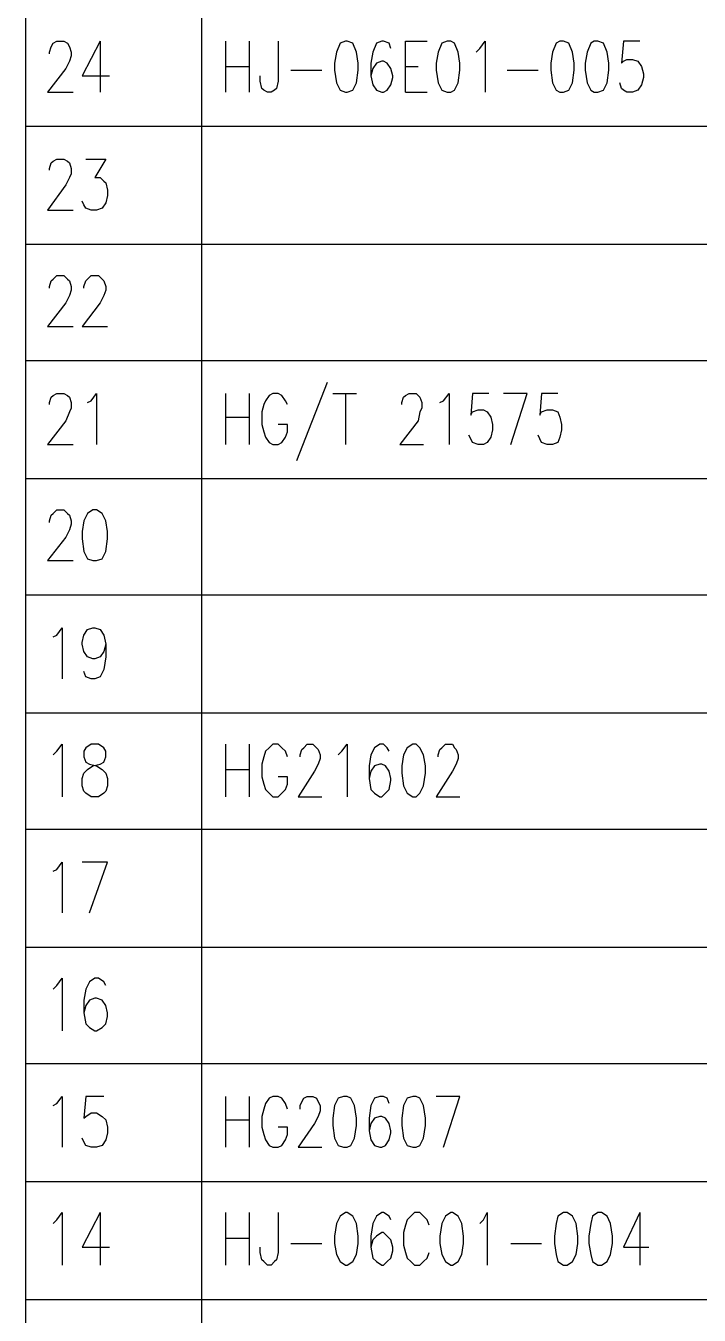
# Model space of a CAD drawing. Extents: x 0.28 to 3.47, y 0.29 to 4.81.
# Drawn here: x 2.4527 to 2.6998, y 1.2483 to 1.7217 of the extents above; entities that cross this region are included whole.
import ezdxf

# ---------------------------------------------------------------- set-up
doc = ezdxf.new("R2010")
doc.units = 0
doc.header["$MEASUREMENT"] = 0
doc.linetypes.add('AUSGEZOGEN', pattern=[0])
doc.layers.get('0').update_dxf_attribs({"linetype": 'AUSGEZOGEN'})

msp = doc.modelspace()

# ---------------------------------------------------------------- linework, layer by layer
for points in [[(2.45267, 1.68467), (2.45267, 1.72733)], [(2.51733, 1.68467), (2.51733, 1.72733)], [(2.46133, 1.71133), (2.46133, 1.712), (2.46133, 1.712), (2.462, 1.714), (2.462, 1.714), (2.46267, 1.71533), (2.46267, 1.71533), (2.464, 1.716), (2.464, 1.716), (2.46667, 1.716), (2.46667, 1.716), (2.468, 1.71533), (2.468, 1.71533), (2.46867, 1.714), (2.46867, 1.714), (2.46933, 1.712), (2.46933, 1.712), (2.46933, 1.71067), (2.46933, 1.71067), (2.46867, 1.70867), (2.46867, 1.70867), (2.46733, 1.706), (2.46733, 1.706), (2.46067, 1.69733), (2.46067, 1.69733), (2.47, 1.69733)], [(2.48, 1.716), (2.47333, 1.70333), (2.47333, 1.70333), (2.48333, 1.70333)], [(2.48, 1.716), (2.48, 1.69733)], [(2.526, 1.716), (2.526, 1.69733)], [(2.53467, 1.716), (2.53467, 1.69733)], [(2.54533, 1.716), (2.54533, 1.70133), (2.54533, 1.70133), (2.54467, 1.69867), (2.54467, 1.69867), (2.544, 1.698), (2.544, 1.698), (2.54267, 1.69733), (2.54267, 1.69733), (2.54133, 1.69733), (2.54133, 1.69733), (2.54, 1.698), (2.54, 1.698), (2.53933, 1.69867), (2.53933, 1.69867), (2.53867, 1.70133), (2.53867, 1.70133), (2.53867, 1.70333)], [(2.57, 1.716), (2.568, 1.71533), (2.568, 1.71533), (2.56667, 1.712), (2.56667, 1.712), (2.566, 1.708), (2.566, 1.708), (2.566, 1.70533), (2.566, 1.70533), (2.56667, 1.70067), (2.56667, 1.70067), (2.568, 1.698), (2.568, 1.698), (2.57, 1.69733), (2.57, 1.69733), (2.57067, 1.69733), (2.57067, 1.69733), (2.57267, 1.698), (2.57267, 1.698), (2.574, 1.70067), (2.574, 1.70067), (2.57467, 1.70533), (2.57467, 1.70533), (2.57467, 1.708), (2.57467, 1.708), (2.574, 1.712), (2.574, 1.712), (2.57267, 1.71533), (2.57267, 1.71533), (2.57067, 1.716), (2.57067, 1.716), (2.57, 1.716), (2.57, 1.716)], [(2.58667, 1.71333), (2.586, 1.71533), (2.586, 1.71533), (2.584, 1.716), (2.584, 1.716), (2.58333, 1.716), (2.58333, 1.716), (2.58133, 1.71533), (2.58133, 1.71533), (2.58, 1.712), (2.58, 1.712), (2.57933, 1.708), (2.57933, 1.708), (2.57933, 1.70333), (2.57933, 1.70333), (2.58, 1.7), (2.58, 1.7), (2.58133, 1.698), (2.58133, 1.698), (2.58333, 1.69733), (2.58333, 1.69733), (2.584, 1.69733), (2.584, 1.69733), (2.58533, 1.698), (2.58533, 1.698), (2.58667, 1.7), (2.58667, 1.7), (2.58733, 1.70267), (2.58733, 1.70267), (2.58733, 1.70333), (2.58733, 1.70333), (2.58667, 1.706), (2.58667, 1.706), (2.58533, 1.708), (2.58533, 1.708), (2.584, 1.70867), (2.584, 1.70867), (2.58333, 1.70867), (2.58333, 1.70867), (2.58133, 1.708), (2.58133, 1.708), (2.58, 1.706), (2.58, 1.706), (2.57933, 1.70333)], [(2.592, 1.69733), (2.592, 1.716), (2.592, 1.716), (2.6, 1.716)], [(2.60733, 1.716), (2.60533, 1.71533), (2.60533, 1.71533), (2.604, 1.712), (2.604, 1.712), (2.60333, 1.708), (2.60333, 1.708), (2.60333, 1.70533), (2.60333, 1.70533), (2.604, 1.70067), (2.604, 1.70067), (2.60533, 1.698), (2.60533, 1.698), (2.60733, 1.69733), (2.60733, 1.69733), (2.60867, 1.69733), (2.60867, 1.69733), (2.61, 1.698), (2.61, 1.698), (2.61133, 1.70067), (2.61133, 1.70067), (2.612, 1.70533), (2.612, 1.70533), (2.612, 1.708), (2.612, 1.708), (2.61133, 1.712), (2.61133, 1.712), (2.61, 1.71533), (2.61, 1.71533), (2.60867, 1.716), (2.60867, 1.716), (2.60733, 1.716), (2.60733, 1.716)], [(2.618, 1.712), (2.61933, 1.71333), (2.61933, 1.71333), (2.62133, 1.716), (2.62133, 1.716), (2.62133, 1.69733)], [(2.64867, 1.716), (2.64733, 1.71533), (2.64733, 1.71533), (2.646, 1.712), (2.646, 1.712), (2.64533, 1.708), (2.64533, 1.708), (2.64533, 1.70533), (2.64533, 1.70533), (2.646, 1.70067), (2.646, 1.70067), (2.64733, 1.698), (2.64733, 1.698), (2.64867, 1.69733), (2.64867, 1.69733), (2.65, 1.69733), (2.65, 1.69733), (2.652, 1.698), (2.652, 1.698), (2.65333, 1.70067), (2.65333, 1.70067), (2.654, 1.70533), (2.654, 1.70533), (2.654, 1.708), (2.654, 1.708), (2.65333, 1.712), (2.65333, 1.712), (2.652, 1.71533), (2.652, 1.71533), (2.65, 1.716), (2.65, 1.716), (2.64867, 1.716), (2.64867, 1.716)], [(2.66133, 1.716), (2.66, 1.71533), (2.66, 1.71533), (2.65867, 1.712), (2.65867, 1.712), (2.658, 1.708), (2.658, 1.708), (2.658, 1.70533), (2.658, 1.70533), (2.65867, 1.70067), (2.65867, 1.70067), (2.66, 1.698), (2.66, 1.698), (2.66133, 1.69733), (2.66133, 1.69733), (2.66267, 1.69733), (2.66267, 1.69733), (2.66467, 1.698), (2.66467, 1.698), (2.666, 1.70067), (2.666, 1.70067), (2.66667, 1.70533), (2.66667, 1.70533), (2.66667, 1.708), (2.66667, 1.708), (2.666, 1.712), (2.666, 1.712), (2.66467, 1.71533), (2.66467, 1.71533), (2.66267, 1.716), (2.66267, 1.716), (2.66133, 1.716), (2.66133, 1.716)], [(2.678, 1.716), (2.672, 1.716), (2.672, 1.716), (2.67133, 1.708), (2.67133, 1.708), (2.672, 1.70867), (2.672, 1.70867), (2.67333, 1.70933), (2.67333, 1.70933), (2.67533, 1.70933), (2.67533, 1.70933), (2.67733, 1.70867), (2.67733, 1.70867), (2.67867, 1.70667), (2.67867, 1.70667), (2.67933, 1.704), (2.67933, 1.704), (2.67933, 1.70267), (2.67933, 1.70267), (2.67867, 1.7), (2.67867, 1.7), (2.67733, 1.698), (2.67733, 1.698), (2.67533, 1.69733), (2.67533, 1.69733), (2.67333, 1.69733), (2.67333, 1.69733), (2.672, 1.698), (2.672, 1.698), (2.67133, 1.69867), (2.67133, 1.69867), (2.67067, 1.70067)], [(2.526, 1.70667), (2.53467, 1.70667)], [(2.55, 1.70533), (2.56133, 1.70533)], [(2.592, 1.70667), (2.59667, 1.70667)], [(2.62933, 1.70533), (2.64067, 1.70533)], [(2.592, 1.69733), (2.6, 1.69733)], [(3.42067, 1.68467), (2.45267, 1.68467)], [(2.45267, 1.64133), (2.45267, 1.68467)], [(2.51733, 1.64133), (2.51733, 1.68467)], [(2.46133, 1.66867), (2.46133, 1.66933), (2.46133, 1.66933), (2.462, 1.67133), (2.462, 1.67133), (2.46267, 1.672), (2.46267, 1.672), (2.464, 1.67267), (2.464, 1.67267), (2.46667, 1.67267), (2.46667, 1.67267), (2.468, 1.672), (2.468, 1.672), (2.46867, 1.67133), (2.46867, 1.67133), (2.46933, 1.66933), (2.46933, 1.66933), (2.46933, 1.66733), (2.46933, 1.66733), (2.46867, 1.666), (2.46867, 1.666), (2.46733, 1.66333), (2.46733, 1.66333), (2.46067, 1.654), (2.46067, 1.654), (2.47, 1.654)], [(2.47467, 1.67267), (2.482, 1.67267), (2.482, 1.67267), (2.478, 1.666), (2.478, 1.666), (2.48, 1.666), (2.48, 1.666), (2.48133, 1.66467), (2.48133, 1.66467), (2.482, 1.664), (2.482, 1.664), (2.48267, 1.66133), (2.48267, 1.66133), (2.48267, 1.65933), (2.48267, 1.65933), (2.482, 1.65667), (2.482, 1.65667), (2.48067, 1.65467), (2.48067, 1.65467), (2.47867, 1.654), (2.47867, 1.654), (2.47667, 1.654), (2.47667, 1.654), (2.47467, 1.65467), (2.47467, 1.65467), (2.474, 1.656), (2.474, 1.656), (2.47333, 1.65733)], [(3.42067, 1.64133), (2.45267, 1.64133)], [(2.45267, 1.59867), (2.45267, 1.64133)], [(2.51733, 1.59867), (2.51733, 1.64133)], [(2.46133, 1.62533), (2.46133, 1.626), (2.46133, 1.626), (2.462, 1.628), (2.462, 1.628), (2.46267, 1.62867), (2.46267, 1.62867), (2.464, 1.63), (2.464, 1.63), (2.46667, 1.63), (2.46667, 1.63), (2.468, 1.62867), (2.468, 1.62867), (2.46867, 1.628), (2.46867, 1.628), (2.46933, 1.626), (2.46933, 1.626), (2.46933, 1.62467), (2.46933, 1.62467), (2.46867, 1.62267), (2.46867, 1.62267), (2.46733, 1.62), (2.46733, 1.62), (2.46067, 1.61133), (2.46067, 1.61133), (2.47, 1.61133)], [(2.474, 1.62533), (2.474, 1.626), (2.474, 1.626), (2.47467, 1.628), (2.47467, 1.628), (2.47533, 1.62867), (2.47533, 1.62867), (2.47667, 1.63), (2.47667, 1.63), (2.47933, 1.63), (2.47933, 1.63), (2.48067, 1.62867), (2.48067, 1.62867), (2.48133, 1.628), (2.48133, 1.628), (2.482, 1.626), (2.482, 1.626), (2.482, 1.62467), (2.482, 1.62467), (2.48133, 1.62267), (2.48133, 1.62267), (2.48, 1.62), (2.48, 1.62), (2.47333, 1.61133), (2.47333, 1.61133), (2.48267, 1.61133)], [(3.42067, 1.59867), (2.45267, 1.59867)], [(2.45267, 1.55533), (2.45267, 1.59867)], [(2.51733, 1.55533), (2.51733, 1.59867)], [(2.56333, 1.59067), (2.552, 1.562)], [(2.46133, 1.58267), (2.46133, 1.58333), (2.46133, 1.58333), (2.462, 1.58533), (2.462, 1.58533), (2.46267, 1.586), (2.46267, 1.586), (2.464, 1.58667), (2.464, 1.58667), (2.46667, 1.58667), (2.46667, 1.58667), (2.468, 1.586), (2.468, 1.586), (2.46867, 1.58533), (2.46867, 1.58533), (2.46933, 1.58333), (2.46933, 1.58333), (2.46933, 1.58133), (2.46933, 1.58133), (2.46867, 1.58), (2.46867, 1.58), (2.46733, 1.57667), (2.46733, 1.57667), (2.46067, 1.568), (2.46067, 1.568), (2.47, 1.568)], [(2.47533, 1.58333), (2.47667, 1.584), (2.47667, 1.584), (2.47867, 1.58667), (2.47867, 1.58667), (2.47867, 1.568)], [(2.526, 1.58667), (2.526, 1.568)], [(2.53467, 1.58667), (2.53467, 1.568)], [(2.54867, 1.58267), (2.548, 1.584), (2.548, 1.584), (2.54667, 1.586), (2.54667, 1.586), (2.54533, 1.58667), (2.54533, 1.58667), (2.54333, 1.58667), (2.54333, 1.58667), (2.542, 1.586), (2.542, 1.586), (2.54067, 1.584), (2.54067, 1.584), (2.54, 1.58267), (2.54, 1.58267), (2.53933, 1.58), (2.53933, 1.58), (2.53933, 1.57533), (2.53933, 1.57533), (2.54, 1.57267), (2.54, 1.57267), (2.54067, 1.57067), (2.54067, 1.57067), (2.542, 1.56867), (2.542, 1.56867), (2.54333, 1.568), (2.54333, 1.568), (2.54533, 1.568), (2.54533, 1.568), (2.54667, 1.56867), (2.54667, 1.56867), (2.548, 1.57067), (2.548, 1.57067), (2.54867, 1.57267), (2.54867, 1.57267), (2.54867, 1.57533), (2.54867, 1.57533), (2.54533, 1.57533)], [(2.56533, 1.58667), (2.574, 1.58667)], [(2.57, 1.58667), (2.57, 1.568)], [(2.59067, 1.58267), (2.59067, 1.58333), (2.59067, 1.58333), (2.59133, 1.58533), (2.59133, 1.58533), (2.592, 1.586), (2.592, 1.586), (2.59333, 1.58667), (2.59333, 1.58667), (2.596, 1.58667), (2.596, 1.58667), (2.59667, 1.586), (2.59667, 1.586), (2.59733, 1.58533), (2.59733, 1.58533), (2.598, 1.58333), (2.598, 1.58333), (2.598, 1.58133), (2.598, 1.58133), (2.59733, 1.58), (2.59733, 1.58), (2.59667, 1.57667), (2.59667, 1.57667), (2.59, 1.568), (2.59, 1.568), (2.59867, 1.568)], [(2.60467, 1.58333), (2.606, 1.584), (2.606, 1.584), (2.608, 1.58667), (2.608, 1.58667), (2.608, 1.568)], [(2.62267, 1.58667), (2.61667, 1.58667), (2.61667, 1.58667), (2.616, 1.57867), (2.616, 1.57867), (2.61667, 1.58), (2.61667, 1.58), (2.61867, 1.58067), (2.61867, 1.58067), (2.62067, 1.58067), (2.62067, 1.58067), (2.622, 1.58), (2.622, 1.58), (2.62333, 1.578), (2.62333, 1.578), (2.624, 1.57533), (2.624, 1.57533), (2.624, 1.57333), (2.624, 1.57333), (2.62333, 1.57067), (2.62333, 1.57067), (2.622, 1.56867), (2.622, 1.56867), (2.62067, 1.568), (2.62067, 1.568), (2.61867, 1.568), (2.61867, 1.568), (2.61667, 1.56867), (2.61667, 1.56867), (2.616, 1.57), (2.616, 1.57), (2.61533, 1.57133)], [(2.63067, 1.568), (2.63667, 1.58667), (2.63667, 1.58667), (2.628, 1.58667)], [(2.648, 1.58667), (2.642, 1.58667), (2.642, 1.58667), (2.64133, 1.57867), (2.64133, 1.57867), (2.642, 1.58), (2.642, 1.58), (2.644, 1.58067), (2.644, 1.58067), (2.646, 1.58067), (2.646, 1.58067), (2.648, 1.58), (2.648, 1.58), (2.64867, 1.578), (2.64867, 1.578), (2.64933, 1.57533), (2.64933, 1.57533), (2.64933, 1.57333), (2.64933, 1.57333), (2.64867, 1.57067), (2.64867, 1.57067), (2.648, 1.56867), (2.648, 1.56867), (2.646, 1.568), (2.646, 1.568), (2.644, 1.568), (2.644, 1.568), (2.642, 1.56867), (2.642, 1.56867), (2.64133, 1.57), (2.64133, 1.57), (2.64067, 1.57133)], [(2.526, 1.578), (2.53467, 1.578)], [(3.42067, 1.55533), (2.45267, 1.55533)], [(2.45267, 1.51267), (2.45267, 1.55533)], [(2.51733, 1.51267), (2.51733, 1.55533)], [(2.46133, 1.53933), (2.46133, 1.54), (2.46133, 1.54), (2.462, 1.542), (2.462, 1.542), (2.46267, 1.54267), (2.46267, 1.54267), (2.464, 1.544), (2.464, 1.544), (2.46667, 1.544), (2.46667, 1.544), (2.468, 1.54267), (2.468, 1.54267), (2.46867, 1.542), (2.46867, 1.542), (2.46933, 1.54), (2.46933, 1.54), (2.46933, 1.53867), (2.46933, 1.53867), (2.46867, 1.53667), (2.46867, 1.53667), (2.46733, 1.534), (2.46733, 1.534), (2.46067, 1.52533), (2.46067, 1.52533), (2.47, 1.52533)], [(2.47733, 1.544), (2.47533, 1.54267), (2.47533, 1.54267), (2.474, 1.54), (2.474, 1.54), (2.47333, 1.536), (2.47333, 1.536), (2.47333, 1.53333), (2.47333, 1.53333), (2.474, 1.52867), (2.474, 1.52867), (2.47533, 1.526), (2.47533, 1.526), (2.47733, 1.52533), (2.47733, 1.52533), (2.47867, 1.52533), (2.47867, 1.52533), (2.48067, 1.526), (2.48067, 1.526), (2.482, 1.52867), (2.482, 1.52867), (2.48267, 1.53333), (2.48267, 1.53333), (2.48267, 1.536), (2.48267, 1.536), (2.482, 1.54), (2.482, 1.54), (2.48067, 1.54267), (2.48067, 1.54267), (2.47867, 1.544), (2.47867, 1.544), (2.47733, 1.544), (2.47733, 1.544)], [(3.42067, 1.51267), (2.45267, 1.51267)], [(2.45267, 1.46933), (2.45267, 1.51267)], [(2.51733, 1.46933), (2.51733, 1.51267)], [(2.46267, 1.49733), (2.464, 1.498), (2.464, 1.498), (2.466, 1.50067), (2.466, 1.50067), (2.466, 1.482)], [(2.482, 1.49467), (2.48133, 1.492), (2.48133, 1.492), (2.48, 1.49), (2.48, 1.49), (2.478, 1.48933), (2.478, 1.48933), (2.47733, 1.48933), (2.47733, 1.48933), (2.47533, 1.49), (2.47533, 1.49), (2.474, 1.492), (2.474, 1.492), (2.47333, 1.49467), (2.47333, 1.49467), (2.47333, 1.49533), (2.47333, 1.49533), (2.474, 1.498), (2.474, 1.498), (2.47533, 1.5), (2.47533, 1.5), (2.47733, 1.50067), (2.47733, 1.50067), (2.478, 1.50067), (2.478, 1.50067), (2.48, 1.5), (2.48, 1.5), (2.48133, 1.498), (2.48133, 1.498), (2.482, 1.49467), (2.482, 1.49467), (2.482, 1.49), (2.482, 1.49), (2.48133, 1.48533), (2.48133, 1.48533), (2.48, 1.48267), (2.48, 1.48267), (2.478, 1.482), (2.478, 1.482), (2.47667, 1.482), (2.47667, 1.482), (2.47467, 1.48267), (2.47467, 1.48267), (2.474, 1.48467)], [(3.42067, 1.46933), (2.45267, 1.46933)], [(2.45267, 1.42667), (2.45267, 1.46933)], [(2.51733, 1.42667), (2.51733, 1.46933)], [(2.46267, 1.454), (2.464, 1.45533), (2.464, 1.45533), (2.466, 1.458), (2.466, 1.458), (2.466, 1.43867)], [(2.47667, 1.458), (2.47467, 1.45667), (2.47467, 1.45667), (2.474, 1.45533), (2.474, 1.45533), (2.474, 1.45333), (2.474, 1.45333), (2.47467, 1.45133), (2.47467, 1.45133), (2.476, 1.45067), (2.476, 1.45067), (2.47867, 1.45), (2.47867, 1.45), (2.48067, 1.44867), (2.48067, 1.44867), (2.482, 1.44733), (2.482, 1.44733), (2.48267, 1.44533), (2.48267, 1.44533), (2.48267, 1.44267), (2.48267, 1.44267), (2.482, 1.44067), (2.482, 1.44067), (2.48133, 1.44), (2.48133, 1.44), (2.47933, 1.43867), (2.47933, 1.43867), (2.47667, 1.43867), (2.47667, 1.43867), (2.47467, 1.44), (2.47467, 1.44), (2.474, 1.44067), (2.474, 1.44067), (2.47333, 1.44267), (2.47333, 1.44267), (2.47333, 1.44533), (2.47333, 1.44533), (2.474, 1.44733), (2.474, 1.44733), (2.47533, 1.44867), (2.47533, 1.44867), (2.47733, 1.45), (2.47733, 1.45), (2.48, 1.45067), (2.48, 1.45067), (2.48133, 1.45133), (2.48133, 1.45133), (2.482, 1.45333), (2.482, 1.45333), (2.482, 1.45533), (2.482, 1.45533), (2.48133, 1.45667), (2.48133, 1.45667), (2.47933, 1.458), (2.47933, 1.458), (2.47667, 1.458), (2.47667, 1.458)], [(2.526, 1.458), (2.526, 1.43867)], [(2.53467, 1.458), (2.53467, 1.43867)], [(2.54867, 1.45333), (2.548, 1.45533), (2.548, 1.45533), (2.54667, 1.45667), (2.54667, 1.45667), (2.54533, 1.458), (2.54533, 1.458), (2.54333, 1.458), (2.54333, 1.458), (2.542, 1.45667), (2.542, 1.45667), (2.54067, 1.45533), (2.54067, 1.45533), (2.54, 1.45333), (2.54, 1.45333), (2.53933, 1.45067), (2.53933, 1.45067), (2.53933, 1.446), (2.53933, 1.446), (2.54, 1.44333), (2.54, 1.44333), (2.54067, 1.44133), (2.54067, 1.44133), (2.542, 1.44), (2.542, 1.44), (2.54333, 1.43867), (2.54333, 1.43867), (2.54533, 1.43867), (2.54533, 1.43867), (2.54667, 1.44), (2.54667, 1.44), (2.548, 1.44133), (2.548, 1.44133), (2.54867, 1.44333), (2.54867, 1.44333), (2.54867, 1.446), (2.54867, 1.446), (2.54533, 1.446)], [(2.55333, 1.45333), (2.55333, 1.454), (2.55333, 1.454), (2.554, 1.456), (2.554, 1.456), (2.55467, 1.45667), (2.55467, 1.45667), (2.556, 1.458), (2.556, 1.458), (2.558, 1.458), (2.558, 1.458), (2.55933, 1.45667), (2.55933, 1.45667), (2.56, 1.456), (2.56, 1.456), (2.56067, 1.454), (2.56067, 1.454), (2.56067, 1.45267), (2.56067, 1.45267), (2.56, 1.45067), (2.56, 1.45067), (2.55867, 1.448), (2.55867, 1.448), (2.55267, 1.43867), (2.55267, 1.43867), (2.56133, 1.43867)], [(2.56733, 1.454), (2.56867, 1.45533), (2.56867, 1.45533), (2.57067, 1.458), (2.57067, 1.458), (2.57067, 1.43867)], [(2.586, 1.45533), (2.58533, 1.45667), (2.58533, 1.45667), (2.584, 1.458), (2.584, 1.458), (2.58267, 1.458), (2.58267, 1.458), (2.58067, 1.45667), (2.58067, 1.45667), (2.57933, 1.454), (2.57933, 1.454), (2.57867, 1.45), (2.57867, 1.45), (2.57867, 1.44533), (2.57867, 1.44533), (2.57933, 1.44133), (2.57933, 1.44133), (2.58067, 1.44), (2.58067, 1.44), (2.58267, 1.43867), (2.58267, 1.43867), (2.58333, 1.43867), (2.58333, 1.43867), (2.58467, 1.44), (2.58467, 1.44), (2.586, 1.44133), (2.586, 1.44133), (2.58667, 1.44467), (2.58667, 1.44467), (2.58667, 1.44533), (2.58667, 1.44533), (2.586, 1.448), (2.586, 1.448), (2.58467, 1.45), (2.58467, 1.45), (2.58333, 1.45067), (2.58333, 1.45067), (2.58267, 1.45067), (2.58267, 1.45067), (2.58067, 1.45), (2.58067, 1.45), (2.57933, 1.448), (2.57933, 1.448), (2.57867, 1.44533)], [(2.59467, 1.458), (2.59267, 1.45667), (2.59267, 1.45667), (2.59133, 1.454), (2.59133, 1.454), (2.59067, 1.45), (2.59067, 1.45), (2.59067, 1.44733), (2.59067, 1.44733), (2.59133, 1.44267), (2.59133, 1.44267), (2.59267, 1.44), (2.59267, 1.44), (2.59467, 1.43867), (2.59467, 1.43867), (2.596, 1.43867), (2.596, 1.43867), (2.59733, 1.44), (2.59733, 1.44), (2.59867, 1.44267), (2.59867, 1.44267), (2.59933, 1.44733), (2.59933, 1.44733), (2.59933, 1.45), (2.59933, 1.45), (2.59867, 1.454), (2.59867, 1.454), (2.59733, 1.45667), (2.59733, 1.45667), (2.596, 1.458), (2.596, 1.458), (2.59467, 1.458), (2.59467, 1.458)], [(2.604, 1.45333), (2.604, 1.454), (2.604, 1.454), (2.60467, 1.456), (2.60467, 1.456), (2.60533, 1.45667), (2.60533, 1.45667), (2.60667, 1.458), (2.60667, 1.458), (2.60933, 1.458), (2.60933, 1.458), (2.61, 1.45667), (2.61, 1.45667), (2.61067, 1.456), (2.61067, 1.456), (2.61133, 1.454), (2.61133, 1.454), (2.61133, 1.45267), (2.61133, 1.45267), (2.61067, 1.45067), (2.61067, 1.45067), (2.60933, 1.448), (2.60933, 1.448), (2.60333, 1.43867), (2.60333, 1.43867), (2.612, 1.43867)], [(2.526, 1.44867), (2.53467, 1.44867)], [(3.42067, 1.42667), (2.45267, 1.42667)], [(2.45267, 1.38333), (2.45267, 1.42667)], [(2.51733, 1.38333), (2.51733, 1.42667)], [(2.46267, 1.41133), (2.464, 1.412), (2.464, 1.412), (2.466, 1.41467), (2.466, 1.41467), (2.466, 1.396)], [(2.476, 1.396), (2.48267, 1.41467), (2.48267, 1.41467), (2.47333, 1.41467)], [(3.42067, 1.38333), (2.45267, 1.38333)], [(2.45267, 1.34067), (2.45267, 1.38333)], [(2.51733, 1.34067), (2.51733, 1.38333)], [(2.46267, 1.368), (2.464, 1.36933), (2.464, 1.36933), (2.466, 1.372), (2.466, 1.372), (2.466, 1.35267)], [(2.482, 1.36933), (2.48133, 1.37067), (2.48133, 1.37067), (2.47933, 1.372), (2.47933, 1.372), (2.478, 1.372), (2.478, 1.372), (2.476, 1.37067), (2.476, 1.37067), (2.47467, 1.368), (2.47467, 1.368), (2.474, 1.364), (2.474, 1.364), (2.474, 1.35933), (2.474, 1.35933), (2.47467, 1.35533), (2.47467, 1.35533), (2.476, 1.354), (2.476, 1.354), (2.478, 1.35267), (2.478, 1.35267), (2.47867, 1.35267), (2.47867, 1.35267), (2.48067, 1.354), (2.48067, 1.354), (2.482, 1.35533), (2.482, 1.35533), (2.48267, 1.358), (2.48267, 1.358), (2.48267, 1.35933), (2.48267, 1.35933), (2.482, 1.362), (2.482, 1.362), (2.48067, 1.364), (2.48067, 1.364), (2.47867, 1.36467), (2.47867, 1.36467), (2.478, 1.36467), (2.478, 1.36467), (2.476, 1.364), (2.476, 1.364), (2.47467, 1.362), (2.47467, 1.362), (2.474, 1.35933)], [(3.42067, 1.34067), (2.45267, 1.34067)], [(2.45267, 1.29733), (2.45267, 1.34067)], [(2.51733, 1.29733), (2.51733, 1.34067)], [(2.46267, 1.32533), (2.464, 1.326), (2.464, 1.326), (2.466, 1.32867), (2.466, 1.32867), (2.466, 1.31)], [(2.48133, 1.32867), (2.47467, 1.32867), (2.47467, 1.32867), (2.474, 1.32067), (2.474, 1.32067), (2.47467, 1.32133), (2.47467, 1.32133), (2.47667, 1.32267), (2.47667, 1.32267), (2.47867, 1.32267), (2.47867, 1.32267), (2.48067, 1.32133), (2.48067, 1.32133), (2.482, 1.32), (2.482, 1.32), (2.48267, 1.31733), (2.48267, 1.31733), (2.48267, 1.31533), (2.48267, 1.31533), (2.482, 1.31267), (2.482, 1.31267), (2.48067, 1.31067), (2.48067, 1.31067), (2.47867, 1.31), (2.47867, 1.31), (2.47667, 1.31), (2.47667, 1.31), (2.47467, 1.31067), (2.47467, 1.31067), (2.474, 1.312), (2.474, 1.312), (2.47333, 1.31333)], [(2.526, 1.32867), (2.526, 1.31)], [(2.53467, 1.32867), (2.53467, 1.31)], [(2.54867, 1.324), (2.548, 1.326), (2.548, 1.326), (2.54667, 1.328), (2.54667, 1.328), (2.54533, 1.32867), (2.54533, 1.32867), (2.54333, 1.32867), (2.54333, 1.32867), (2.542, 1.328), (2.542, 1.328), (2.54067, 1.326), (2.54067, 1.326), (2.54, 1.324), (2.54, 1.324), (2.53933, 1.32133), (2.53933, 1.32133), (2.53933, 1.31733), (2.53933, 1.31733), (2.54, 1.31467), (2.54, 1.31467), (2.54067, 1.31267), (2.54067, 1.31267), (2.542, 1.31067), (2.542, 1.31067), (2.54333, 1.31), (2.54333, 1.31), (2.54533, 1.31), (2.54533, 1.31), (2.54667, 1.31067), (2.54667, 1.31067), (2.548, 1.31267), (2.548, 1.31267), (2.54867, 1.31467), (2.54867, 1.31467), (2.54867, 1.31733), (2.54867, 1.31733), (2.54533, 1.31733)], [(2.55333, 1.324), (2.55333, 1.32533), (2.55333, 1.32533), (2.554, 1.32667), (2.554, 1.32667), (2.55467, 1.328), (2.55467, 1.328), (2.556, 1.32867), (2.556, 1.32867), (2.558, 1.32867), (2.558, 1.32867), (2.55933, 1.328), (2.55933, 1.328), (2.56, 1.32667), (2.56, 1.32667), (2.56067, 1.32533), (2.56067, 1.32533), (2.56067, 1.32333), (2.56067, 1.32333), (2.56, 1.32133), (2.56, 1.32133), (2.55867, 1.31867), (2.55867, 1.31867), (2.55267, 1.31), (2.55267, 1.31), (2.56133, 1.31)], [(2.56933, 1.32867), (2.56733, 1.328), (2.56733, 1.328), (2.566, 1.32533), (2.566, 1.32533), (2.56533, 1.32067), (2.56533, 1.32067), (2.56533, 1.318), (2.56533, 1.318), (2.566, 1.31333), (2.566, 1.31333), (2.56733, 1.31067), (2.56733, 1.31067), (2.56933, 1.31), (2.56933, 1.31), (2.57067, 1.31), (2.57067, 1.31), (2.572, 1.31067), (2.572, 1.31067), (2.57333, 1.31333), (2.57333, 1.31333), (2.574, 1.318), (2.574, 1.318), (2.574, 1.32067), (2.574, 1.32067), (2.57333, 1.32533), (2.57333, 1.32533), (2.572, 1.328), (2.572, 1.328), (2.57067, 1.32867), (2.57067, 1.32867), (2.56933, 1.32867), (2.56933, 1.32867)], [(2.586, 1.326), (2.58533, 1.328), (2.58533, 1.328), (2.584, 1.32867), (2.584, 1.32867), (2.58267, 1.32867), (2.58267, 1.32867), (2.58067, 1.328), (2.58067, 1.328), (2.57933, 1.32533), (2.57933, 1.32533), (2.57867, 1.32067), (2.57867, 1.32067), (2.57867, 1.316), (2.57867, 1.316), (2.57933, 1.31267), (2.57933, 1.31267), (2.58067, 1.31067), (2.58067, 1.31067), (2.58267, 1.31), (2.58267, 1.31), (2.58333, 1.31), (2.58333, 1.31), (2.58467, 1.31067), (2.58467, 1.31067), (2.586, 1.31267), (2.586, 1.31267), (2.58667, 1.31533), (2.58667, 1.31533), (2.58667, 1.316), (2.58667, 1.316), (2.586, 1.31867), (2.586, 1.31867), (2.58467, 1.32067), (2.58467, 1.32067), (2.58333, 1.32133), (2.58333, 1.32133), (2.58267, 1.32133), (2.58267, 1.32133), (2.58067, 1.32067), (2.58067, 1.32067), (2.57933, 1.31867), (2.57933, 1.31867), (2.57867, 1.316)], [(2.59467, 1.32867), (2.59267, 1.328), (2.59267, 1.328), (2.59133, 1.32533), (2.59133, 1.32533), (2.59067, 1.32067), (2.59067, 1.32067), (2.59067, 1.318), (2.59067, 1.318), (2.59133, 1.31333), (2.59133, 1.31333), (2.59267, 1.31067), (2.59267, 1.31067), (2.59467, 1.31), (2.59467, 1.31), (2.596, 1.31), (2.596, 1.31), (2.59733, 1.31067), (2.59733, 1.31067), (2.59867, 1.31333), (2.59867, 1.31333), (2.59933, 1.318), (2.59933, 1.318), (2.59933, 1.32067), (2.59933, 1.32067), (2.59867, 1.32533), (2.59867, 1.32533), (2.59733, 1.328), (2.59733, 1.328), (2.596, 1.32867), (2.596, 1.32867), (2.59467, 1.32867), (2.59467, 1.32867)], [(2.606, 1.31), (2.612, 1.32867), (2.612, 1.32867), (2.60333, 1.32867)], [(2.526, 1.32), (2.53467, 1.32)], [(3.42067, 1.29733), (2.45267, 1.29733)], [(2.45267, 1.254), (2.45267, 1.29733)], [(2.51733, 1.254), (2.51733, 1.29733)], [(2.46267, 1.282), (2.464, 1.28333), (2.464, 1.28333), (2.466, 1.286), (2.466, 1.286), (2.466, 1.26667)], [(2.48, 1.286), (2.47333, 1.27333), (2.47333, 1.27333), (2.48333, 1.27333)], [(2.48, 1.286), (2.48, 1.26667)], [(2.526, 1.286), (2.526, 1.26667)], [(2.53467, 1.286), (2.53467, 1.26667)], [(2.54533, 1.286), (2.54533, 1.27133), (2.54533, 1.27133), (2.54467, 1.26867), (2.54467, 1.26867), (2.544, 1.268), (2.544, 1.268), (2.54267, 1.26667), (2.54267, 1.26667), (2.54133, 1.26667), (2.54133, 1.26667), (2.54, 1.268), (2.54, 1.268), (2.53933, 1.26867), (2.53933, 1.26867), (2.53867, 1.27133), (2.53867, 1.27133), (2.53867, 1.27333)], [(2.57, 1.286), (2.568, 1.28467), (2.568, 1.28467), (2.56667, 1.282), (2.56667, 1.282), (2.566, 1.27733), (2.566, 1.27733), (2.566, 1.27467), (2.566, 1.27467), (2.56667, 1.27067), (2.56667, 1.27067), (2.568, 1.268), (2.568, 1.268), (2.57, 1.26667), (2.57, 1.26667), (2.57067, 1.26667), (2.57067, 1.26667), (2.57267, 1.268), (2.57267, 1.268), (2.574, 1.27067), (2.574, 1.27067), (2.57467, 1.27467), (2.57467, 1.27467), (2.57467, 1.27733), (2.57467, 1.27733), (2.574, 1.282), (2.574, 1.282), (2.57267, 1.28467), (2.57267, 1.28467), (2.57067, 1.286), (2.57067, 1.286), (2.57, 1.286), (2.57, 1.286)], [(2.58667, 1.28333), (2.586, 1.28467), (2.586, 1.28467), (2.584, 1.286), (2.584, 1.286), (2.58333, 1.286), (2.58333, 1.286), (2.58133, 1.28467), (2.58133, 1.28467), (2.58, 1.282), (2.58, 1.282), (2.57933, 1.27733), (2.57933, 1.27733), (2.57933, 1.27333), (2.57933, 1.27333), (2.58, 1.26933), (2.58, 1.26933), (2.58133, 1.268), (2.58133, 1.268), (2.58333, 1.26667), (2.58333, 1.26667), (2.584, 1.26667), (2.584, 1.26667), (2.58533, 1.268), (2.58533, 1.268), (2.58667, 1.26933), (2.58667, 1.26933), (2.58733, 1.272), (2.58733, 1.272), (2.58733, 1.27333), (2.58733, 1.27333), (2.58667, 1.276), (2.58667, 1.276), (2.58533, 1.27733), (2.58533, 1.27733), (2.584, 1.27867), (2.584, 1.27867), (2.58333, 1.27867), (2.58333, 1.27867), (2.58133, 1.27733), (2.58133, 1.27733), (2.58, 1.276), (2.58, 1.276), (2.57933, 1.27333)], [(2.60067, 1.28133), (2.6, 1.28333), (2.6, 1.28333), (2.59867, 1.28467), (2.59867, 1.28467), (2.59733, 1.286), (2.59733, 1.286), (2.59533, 1.286), (2.59533, 1.286), (2.594, 1.28467), (2.594, 1.28467), (2.59267, 1.28333), (2.59267, 1.28333), (2.592, 1.28133), (2.592, 1.28133), (2.59133, 1.27867), (2.59133, 1.27867), (2.59133, 1.274), (2.59133, 1.274), (2.592, 1.27133), (2.592, 1.27133), (2.59267, 1.26933), (2.59267, 1.26933), (2.594, 1.268), (2.594, 1.268), (2.59533, 1.26667), (2.59533, 1.26667), (2.59733, 1.26667), (2.59733, 1.26667), (2.59867, 1.268), (2.59867, 1.268), (2.6, 1.26933), (2.6, 1.26933), (2.60067, 1.27133)], [(2.60867, 1.286), (2.60667, 1.28467), (2.60667, 1.28467), (2.60533, 1.282), (2.60533, 1.282), (2.60467, 1.27733), (2.60467, 1.27733), (2.60467, 1.27467), (2.60467, 1.27467), (2.60533, 1.27067), (2.60533, 1.27067), (2.60667, 1.268), (2.60667, 1.268), (2.60867, 1.26667), (2.60867, 1.26667), (2.60933, 1.26667), (2.60933, 1.26667), (2.61133, 1.268), (2.61133, 1.268), (2.61267, 1.27067), (2.61267, 1.27067), (2.61333, 1.27467), (2.61333, 1.27467), (2.61333, 1.27733), (2.61333, 1.27733), (2.61267, 1.282), (2.61267, 1.282), (2.61133, 1.28467), (2.61133, 1.28467), (2.60933, 1.286), (2.60933, 1.286), (2.60867, 1.286), (2.60867, 1.286)], [(2.61933, 1.282), (2.62067, 1.28333), (2.62067, 1.28333), (2.622, 1.286), (2.622, 1.286), (2.622, 1.26667)], [(2.65, 1.286), (2.648, 1.28467), (2.648, 1.28467), (2.64733, 1.282), (2.64733, 1.282), (2.64667, 1.27733), (2.64667, 1.27733), (2.64667, 1.27467), (2.64667, 1.27467), (2.64733, 1.27067), (2.64733, 1.27067), (2.648, 1.268), (2.648, 1.268), (2.65, 1.26667), (2.65, 1.26667), (2.65133, 1.26667), (2.65133, 1.26667), (2.65333, 1.268), (2.65333, 1.268), (2.65467, 1.27067), (2.65467, 1.27067), (2.65533, 1.27467), (2.65533, 1.27467), (2.65533, 1.27733), (2.65533, 1.27733), (2.65467, 1.282), (2.65467, 1.282), (2.65333, 1.28467), (2.65333, 1.28467), (2.65133, 1.286), (2.65133, 1.286), (2.65, 1.286), (2.65, 1.286)], [(2.66267, 1.286), (2.66067, 1.28467), (2.66067, 1.28467), (2.66, 1.282), (2.66, 1.282), (2.65933, 1.27733), (2.65933, 1.27733), (2.65933, 1.27467), (2.65933, 1.27467), (2.66, 1.27067), (2.66, 1.27067), (2.66067, 1.268), (2.66067, 1.268), (2.66267, 1.26667), (2.66267, 1.26667), (2.664, 1.26667), (2.664, 1.26667), (2.666, 1.268), (2.666, 1.268), (2.66733, 1.27067), (2.66733, 1.27067), (2.668, 1.27467), (2.668, 1.27467), (2.668, 1.27733), (2.668, 1.27733), (2.66733, 1.282), (2.66733, 1.282), (2.666, 1.28467), (2.666, 1.28467), (2.664, 1.286), (2.664, 1.286), (2.66267, 1.286), (2.66267, 1.286)], [(2.678, 1.286), (2.672, 1.27333), (2.672, 1.27333), (2.68133, 1.27333)], [(2.678, 1.286), (2.678, 1.26667)], [(2.526, 1.27667), (2.53467, 1.27667)], [(2.55, 1.27467), (2.56133, 1.27467)], [(2.63067, 1.27467), (2.642, 1.27467)], [(3.42067, 1.254), (2.45267, 1.254)], [(2.45267, 1.21133), (2.45267, 1.254)], [(2.51733, 1.21133), (2.51733, 1.254)]]:
    msp.add_lwpolyline(points)

doc.saveas('drawing.dxf')
